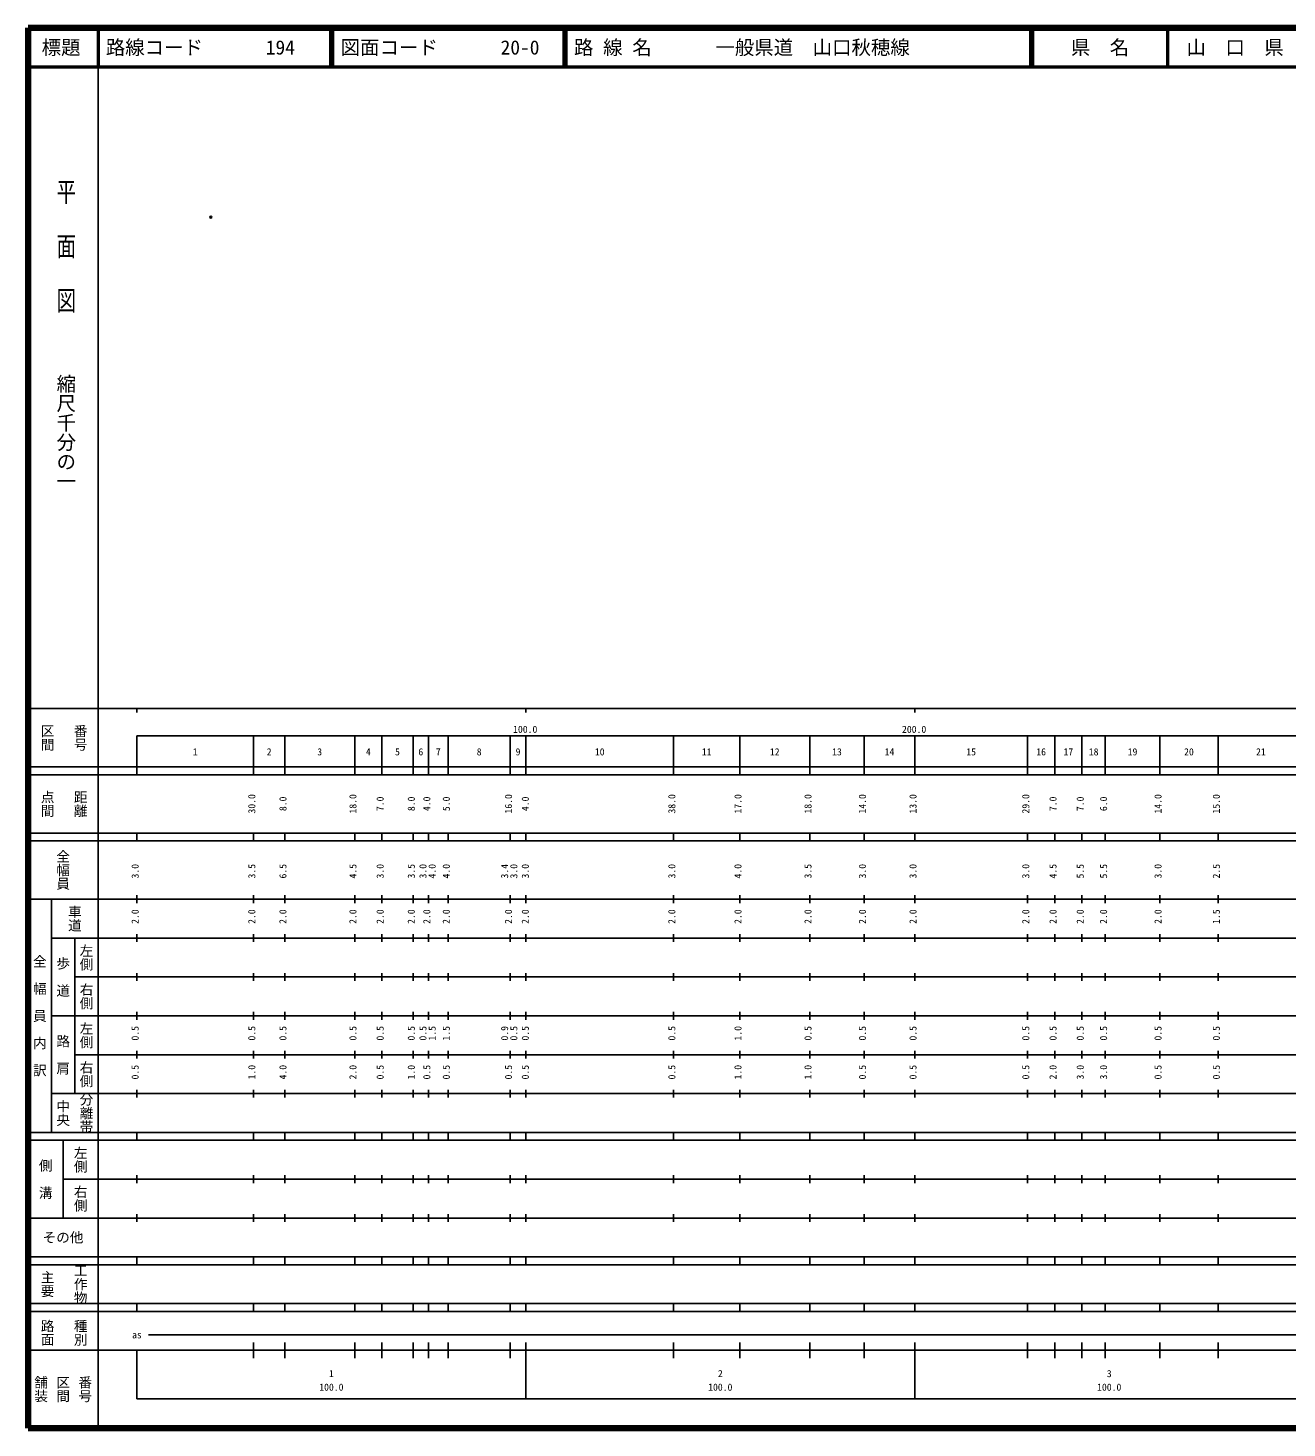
# Model space of a CAD drawing. Units: millimetres on the paper. Extents: x 40 to 680, y 20 to 380.
# Drawn here: x 40 to 363.7, y 20 to 380 of the extents above; entities that cross this region are included whole.
import ezdxf
from ezdxf.enums import TextEntityAlignment as Align

# ---------------------------------------------------------------- set-up
doc = ezdxf.new("R2010")
doc.units = ezdxf.units.MM
doc.header["$PDMODE"] = 32
doc.header["$PDSIZE"] = 0.5
doc.layers.add('M-OTRS', color=6, linetype='Continuous')
doc.layers.add('M-TTL-TXT', color=7, linetype='Continuous')
for name, color, linetype, lineweight in [('M-TTL', 2, 'Continuous', 140), ('M-TTL-BAND', 7, 'Continuous', 25), ('M-TTL-LINE', 7, 'Continuous', 50)]:
    doc.layers.add(name, color=color, linetype=linetype, lineweight=lineweight)
doc.styles.add('@ＭＳ ゴシック', font='')
doc.styles.add('ＭＳ ゴシック', font='')
doc.styles.get('@ＭＳ ゴシック').set_extended_font_data('@MS Gothic')
doc.styles.get('ＭＳ ゴシック').set_extended_font_data('MS Gothic')

msp = doc.modelspace()

# ---------------------------------------------------------------- linework, layer by layer
at = {"layer": 'M-OTRS'}
msp.add_point((87.001, 331.375), dxfattribs=at)
at = {"layer": 'M-TTL'}
for p, q in [((40, 380), (40, 20)), ((680, 380), (40, 380)), ((40, 20), (680, 20))]:
    msp.add_line(p, q, dxfattribs=at)
at = {"layer": 'M-TTL-BAND'}
for p, q in [((58, 370), (58, 20)), ((40, 205), (579, 205)), ((68, 205), (68, 204)), ((168, 205), (168, 204)), ((268, 205), (268, 204)), ((68, 198), (579, 198)), ((68, 198), (68, 188)), ((98, 188), (98, 198)), ((106, 188), (106, 198)), ((124, 188), (124, 198)), ((131, 188), (131, 198)), ((139, 188), (139, 198)), ((143, 188), (143, 198)), ((148, 188), (148, 198)), ((164, 188), (164, 198)), ((168, 188), (168, 198)), ((206, 188), (206, 198)), ((223, 188), (223, 198)), ((241, 188), (241, 198)), ((255, 188), (255, 198)), ((268, 188), (268, 198)), ((297, 188), (297, 198)), ((304, 188), (304, 198)), ((311, 188), (311, 198)), ((317, 188), (317, 198)), ((331, 188), (331, 198)), ((346, 188), (346, 198)), ((40, 190), (579, 190)), ((40, 188), (579, 188)), ((40, 173), (579, 173)), ((68, 171), (68, 173)), ((98, 171), (98, 173)), ((106, 171), (106, 173)), ((124, 171), (124, 173)), ((131, 171), (131, 173)), ((139, 171), (139, 173)), ((143, 171), (143, 173)), ((148, 171), (148, 173)), ((164, 171), (164, 173)), ((168, 171), (168, 173)), ((206, 171), (206, 173)), ((223, 171), (223, 173)), ((241, 171), (241, 173)), ((255, 171), (255, 173)), ((268, 171), (268, 173)), ((297, 171), (297, 173)), ((304, 171), (304, 173)), ((311, 171), (311, 173)), ((317, 171), (317, 173)), ((331, 171), (331, 173)), ((346, 171), (346, 173)), ((40, 171), (579, 171)), ((40, 156), (579, 156)), ((46, 96), (46, 156)), ((68, 155), (68, 157)), ((98, 155), (98, 157)), ((106, 155), (106, 157)), ((124, 155), (124, 157)), ((131, 155), (131, 157)), ((139, 155), (139, 157)), ((143, 155), (143, 157)), ((148, 155), (148, 157)), ((164, 155), (164, 157)), ((168, 155), (168, 157)), ((206, 155), (206, 157)), ((223, 155), (223, 157)), ((241, 155), (241, 157)), ((255, 155), (255, 157)), ((268, 155), (268, 157)), ((297, 155), (297, 157)), ((304, 155), (304, 157)), ((311, 155), (311, 157)), ((317, 155), (317, 157)), ((331, 155), (331, 157)), ((346, 155), (346, 157)), ((46, 146), (579, 146)), ((52, 146), (52, 106)), ((68, 145), (68, 147)), ((98, 145), (98, 147)), ((106, 145), (106, 147)), ((124, 145), (124, 147)), ((131, 145), (131, 147)), ((139, 145), (139, 147)), ((143, 145), (143, 147)), ((148, 145), (148, 147)), ((164, 145), (164, 147)), ((168, 145), (168, 147)), ((206, 145), (206, 147)), ((223, 145), (223, 147)), ((241, 145), (241, 147)), ((255, 145), (255, 147)), ((268, 145), (268, 147)), ((297, 145), (297, 147)), ((304, 145), (304, 147)), ((311, 145), (311, 147)), ((317, 145), (317, 147)), ((331, 145), (331, 147)), ((346, 145), (346, 147)), ((68, 135), (68, 137)), ((98, 135), (98, 137)), ((106, 135), (106, 137)), ((124, 135), (124, 137)), ((131, 135), (131, 137)), ((139, 135), (139, 137)), ((143, 135), (143, 137)), ((148, 135), (148, 137)), ((164, 135), (164, 137)), ((168, 135), (168, 137)), ((206, 135), (206, 137)), ((223, 135), (223, 137)), ((241, 135), (241, 137)), ((255, 135), (255, 137)), ((268, 135), (268, 137)), ((297, 135), (297, 137)), ((304, 135), (304, 137)), ((311, 135), (311, 137)), ((317, 135), (317, 137)), ((331, 135), (331, 137)), ((346, 135), (346, 137)), ((52, 136), (579, 136)), ((46, 126), (579, 126)), ((68, 125), (68, 127)), ((98, 125), (98, 127)), ((106, 125), (106, 127)), ((124, 125), (124, 127)), ((131, 125), (131, 127)), ((139, 125), (139, 127)), ((143, 125), (143, 127)), ((148, 125), (148, 127)), ((164, 125), (164, 127)), ((168, 125), (168, 127)), ((206, 125), (206, 127)), ((223, 125), (223, 127)), ((241, 125), (241, 127)), ((255, 125), (255, 127)), ((268, 125), (268, 127)), ((297, 125), (297, 127)), ((304, 125), (304, 127)), ((311, 125), (311, 127)), ((317, 125), (317, 127)), ((331, 125), (331, 127)), ((346, 125), (346, 127)), ((52, 116), (579, 116)), ((68, 115), (68, 117)), ((98, 115), (98, 117)), ((106, 115), (106, 117)), ((124, 115), (124, 117)), ((131, 115), (131, 117)), ((139, 115), (139, 117)), ((143, 115), (143, 117)), ((148, 115), (148, 117)), ((164, 115), (164, 117)), ((168, 115), (168, 117)), ((206, 115), (206, 117)), ((223, 115), (223, 117)), ((241, 115), (241, 117)), ((255, 115), (255, 117)), ((268, 115), (268, 117)), ((297, 115), (297, 117)), ((304, 115), (304, 117)), ((311, 115), (311, 117)), ((317, 115), (317, 117)), ((331, 115), (331, 117)), ((346, 115), (346, 117)), ((46, 106), (579, 106)), ((68, 105), (68, 107)), ((98, 105), (98, 107)), ((106, 105), (106, 107)), ((124, 105), (124, 107)), ((131, 105), (131, 107)), ((139, 105), (139, 107)), ((143, 105), (143, 107)), ((148, 105), (148, 107)), ((164, 105), (164, 107)), ((168, 105), (168, 107)), ((206, 105), (206, 107)), ((223, 105), (223, 107)), ((241, 105), (241, 107)), ((255, 105), (255, 107)), ((268, 105), (268, 107)), ((297, 105), (297, 107)), ((304, 105), (304, 107)), ((311, 105), (311, 107)), ((317, 105), (317, 107)), ((331, 105), (331, 107)), ((346, 105), (346, 107)), ((40, 96), (579, 96)), ((40, 94), (579, 94)), ((49, 94), (49, 74)), ((68, 94), (68, 96)), ((98, 94), (98, 96)), ((106, 94), (106, 96)), ((124, 94), (124, 96)), ((131, 94), (131, 96)), ((139, 94), (139, 96)), ((143, 94), (143, 96)), ((148, 94), (148, 96)), ((164, 94), (164, 96)), ((168, 94), (168, 96)), ((206, 94), (206, 96)), ((223, 94), (223, 96)), ((241, 94), (241, 96)), ((255, 94), (255, 96)), ((268, 94), (268, 96)), ((297, 94), (297, 96)), ((304, 94), (304, 96)), ((311, 94), (311, 96)), ((317, 94), (317, 96)), ((331, 94), (331, 96)), ((346, 94), (346, 96)), ((49, 84), (579, 84)), ((68, 83), (68, 85)), ((98, 83), (98, 85)), ((106, 83), (106, 85)), ((124, 83), (124, 85)), ((131, 83), (131, 85)), ((139, 83), (139, 85)), ((143, 83), (143, 85)), ((148, 83), (148, 85)), ((164, 83), (164, 85)), ((168, 83), (168, 85)), ((206, 83), (206, 85)), ((223, 83), (223, 85)), ((241, 83), (241, 85)), ((255, 83), (255, 85)), ((268, 83), (268, 85)), ((297, 83), (297, 85)), ((304, 83), (304, 85)), ((311, 83), (311, 85)), ((317, 83), (317, 85)), ((331, 83), (331, 85)), ((346, 83), (346, 85)), ((40, 74), (579, 74)), ((68, 73), (68, 75)), ((98, 73), (98, 75)), ((106, 73), (106, 75)), ((124, 73), (124, 75)), ((131, 73), (131, 75)), ((139, 73), (139, 75)), ((143, 73), (143, 75)), ((148, 73), (148, 75)), ((164, 73), (164, 75)), ((168, 73), (168, 75)), ((206, 73), (206, 75)), ((223, 73), (223, 75)), ((241, 73), (241, 75)), ((255, 73), (255, 75)), ((268, 73), (268, 75)), ((297, 73), (297, 75)), ((304, 73), (304, 75)), ((311, 73), (311, 75)), ((317, 73), (317, 75)), ((331, 73), (331, 75)), ((346, 73), (346, 75)), ((40, 64), (579, 64)), ((40, 62), (579, 62)), ((68, 62), (68, 64)), ((98, 62), (98, 64)), ((106, 62), (106, 64)), ((124, 62), (124, 64)), ((131, 62), (131, 64)), ((139, 62), (139, 64)), ((143, 62), (143, 64)), ((148, 62), (148, 64)), ((164, 62), (164, 64)), ((168, 62), (168, 64)), ((206, 62), (206, 64)), ((223, 62), (223, 64)), ((241, 62), (241, 64)), ((255, 62), (255, 64)), ((268, 62), (268, 64)), ((297, 62), (297, 64)), ((304, 62), (304, 64)), ((311, 62), (311, 64)), ((317, 62), (317, 64)), ((331, 62), (331, 64)), ((346, 62), (346, 64)), ((40, 52), (579, 52)), ((68, 50), (68, 52)), ((98, 50), (98, 52)), ((106, 50), (106, 52)), ((124, 50), (124, 52)), ((131, 50), (131, 52)), ((139, 50), (139, 52)), ((143, 50), (143, 52)), ((148, 50), (148, 52)), ((164, 50), (164, 52)), ((168, 50), (168, 52)), ((206, 50), (206, 52)), ((223, 50), (223, 52)), ((241, 50), (241, 52)), ((255, 50), (255, 52)), ((268, 50), (268, 52)), ((297, 50), (297, 52)), ((304, 50), (304, 52)), ((311, 50), (311, 52)), ((317, 50), (317, 52)), ((331, 50), (331, 52)), ((346, 50), (346, 52)), ((40, 50), (579, 50)), ((71, 44), (565, 44)), ((40, 40), (579, 40)), ((68, 40), (68, 27.5)), ((98, 38), (98, 42)), ((106, 38), (106, 42)), ((124, 38), (124, 42)), ((131, 38), (131, 42)), ((139, 38), (139, 42)), ((143, 38), (143, 42)), ((148, 38), (148, 42)), ((164, 38), (164, 42)), ((168, 27.5), (168, 42)), ((206, 38), (206, 42)), ((223, 38), (223, 42)), ((241, 38), (241, 42)), ((255, 38), (255, 42)), ((268, 27.5), (268, 42)), ((297, 38), (297, 42)), ((304, 38), (304, 42)), ((311, 38), (311, 42)), ((317, 38), (317, 42)), ((331, 38), (331, 42)), ((346, 38), (346, 42)), ((68, 27.5), (579, 27.5))]:
    msp.add_line(p, q, dxfattribs=at)
at = {"layer": 'M-TTL-LINE'}
for p, q in [((58, 380), (58, 370)), ((117.75, 380), (117.75, 370)), ((118.25, 380), (118.25, 370)), ((177.75, 380), (177.75, 370)), ((178.25, 380), (178.25, 370)), ((297.75, 380), (297.75, 370)), ((298.25, 380), (298.25, 370)), ((333, 380), (333, 370)), ((40, 370), (680, 370))]:
    msp.add_line(p, q, dxfattribs=at)

# ---------------------------------------------------------------- texts
at = {"layer": 'M-TTL-BAND', "style": '@ＭＳ ゴシック', "width": 1.4}
msp.add_text('平  面  図', height=3.666, rotation=270, dxfattribs=at).set_placement((49.777, 306.475), align=Align.MIDDLE_RIGHT)
at = {"layer": 'M-TTL-BAND', "style": '@ＭＳ ゴシック'}
msp.add_text('縮尺千分の一', height=3.666, rotation=270, dxfattribs=at).set_placement((49.777, 261.03), align=Align.MIDDLE_RIGHT)
for s, p in [('区間', (45, 197.5)), ('番号', (53.5, 197.5)), ('点間', (45, 180.5)), ('距離', (53.5, 180.5)), ('全幅員', (49, 163.5)), ('車道', (52, 151)), ('左側', (55, 141)), ('全\u3000幅\u3000員\u3000内\u3000訳', (43, 126)), ('歩\u3000道', (49, 136)), ('右側', (55, 131)), ('左側', (55, 121)), ('路\u3000肩', (49, 116)), ('右側', (55, 111)), ('分離帯', (55, 101)), ('中央', (49, 101)), ('左側', (53.5, 89)), ('側\u3000溝', (44.5, 84)), ('右側', (53.5, 79)), ('工作物', (53.5, 57)), ('主要', (45, 57)), ('路面', (45, 44.5)), ('種別', (53.5, 44.5)), ('舗装', (43.333, 30)), ('区間', (49, 30)), ('番号', (54.667, 30))]:
    msp.add_text(s, height=2.566, rotation=270, dxfattribs=at).set_placement(p, align=Align.MIDDLE_CENTER)
at = {"layer": 'M-TTL-BAND', "style": 'ＭＳ ゴシック'}
for s, p in [('100.0', (167.844, 198.195)), ('200.0', (267.844, 198.195)), ('1', (83, 192.405)), ('2', (102, 192.405)), ('3', (115, 192.405)), ('4', (127.5, 192.405)), ('5', (135, 192.405)), ('6', (141, 192.405)), ('7', (145.5, 192.405)), ('8', (156, 192.405)), ('9', (166, 192.405)), ('10', (187, 192.405)), ('11', (214.5, 192.405)), ('12', (232, 192.405)), ('13', (248, 192.405)), ('14', (261.5, 192.405)), ('15', (282.5, 192.405)), ('16', (300.5, 192.405)), ('17', (307.5, 192.405)), ('18', (314, 192.405)), ('19', (324, 192.405)), ('20', (338.5, 192.405)), ('21', (357, 192.405)), ('as', (68, 42.5)), ('1', (118, 32.523)), ('2', (218, 32.523)), ('3', (318, 32.523)), ('100.0', (118, 29.033)), ('100.0', (218, 29.033)), ('100.0', (318, 29.033))]:
    msp.add_text(s, height=1.833, dxfattribs=at).set_placement(p, align=Align.BOTTOM_CENTER)
for s, p in [('30.0', (99, 180.5)), ('8.0', (107, 180.5)), ('18.0', (125, 180.5)), ('7.0', (132, 180.5)), ('8.0', (140, 180.5)), ('4.0', (144, 180.5)), ('5.0', (149, 180.5)), ('16.0', (165, 180.5)), ('4.0', (169.319, 180.5)), ('38.0', (207, 180.5)), ('17.0', (224, 180.5)), ('18.0', (242, 180.5)), ('14.0', (256, 180.5)), ('13.0', (269, 180.5)), ('29.0', (298, 180.5)), ('7.0', (305, 180.5)), ('7.0', (312, 180.5)), ('6.0', (318, 180.5)), ('14.0', (332, 180.5)), ('15.0', (347, 180.5)), ('3.0', (69, 163.174)), ('3.5', (99, 163.174)), ('6.5', (107, 163.174)), ('4.5', (125, 163.174)), ('3.0', (132, 163.174)), ('3.5', (140, 163.174)), ('3.0', (143, 163.174)), ('4.0', (145.37, 163.174)), ('4.0', (149, 163.174)), ('3.4', (164, 163.174)), ('3.0', (166.37, 163.174)), ('3.0', (169.319, 163.174)), ('3.0', (207, 163.174)), ('4.0', (224, 163.174)), ('3.5', (242, 163.174)), ('3.0', (256, 163.174)), ('3.0', (269, 163.174)), ('3.0', (298, 163.174)), ('4.5', (305, 163.174)), ('5.5', (312, 163.174)), ('5.5', (318, 163.174)), ('3.0', (332, 163.174)), ('2.5', (347, 163.174)), ('2.0', (69, 151.5)), ('2.0', (99, 151.5)), ('2.0', (107, 151.5)), ('2.0', (125, 151.5)), ('2.0', (132, 151.5)), ('2.0', (140, 151.5)), ('2.0', (144, 151.5)), ('2.0', (149, 151.5)), ('2.0', (165, 151.5)), ('2.0', (169.319, 151.5)), ('2.0', (207, 151.5)), ('2.0', (224, 151.5)), ('2.0', (242, 151.5)), ('2.0', (256, 151.5)), ('2.0', (269, 151.5)), ('2.0', (298, 151.5)), ('2.0', (305, 151.5)), ('2.0', (312, 151.5)), ('2.0', (318, 151.5)), ('2.0', (332, 151.5)), ('1.5', (347, 151.5)), ('0.5', (69, 121.5)), ('0.5', (99, 121.5)), ('0.5', (107, 121.5)), ('0.5', (125, 121.5)), ('0.5', (132, 121.5)), ('0.5', (140, 121.5)), ('0.5', (143, 121.5)), ('1.5', (145.37, 121.5)), ('1.5', (149, 121.5)), ('0.9', (164, 121.5)), ('0.5', (166.37, 121.5)), ('0.5', (169.319, 121.5)), ('0.5', (207, 121.5)), ('1.0', (224, 121.5)), ('0.5', (242, 121.5)), ('0.5', (256, 121.5)), ('0.5', (269, 121.5)), ('0.5', (298, 121.5)), ('0.5', (305, 121.5)), ('0.5', (312, 121.5)), ('0.5', (318, 121.5)), ('0.5', (332, 121.5)), ('0.5', (347, 121.5)), ('0.5', (69, 111.5)), ('1.0', (99, 111.5)), ('4.0', (107, 111.5)), ('2.0', (125, 111.5)), ('0.5', (132, 111.5)), ('1.0', (140, 111.5)), ('0.5', (144, 111.5)), ('0.5', (149, 111.5)), ('0.5', (165, 111.5)), ('0.5', (169.319, 111.5)), ('0.5', (207, 111.5)), ('1.0', (224, 111.5)), ('1.0', (242, 111.5)), ('0.5', (256, 111.5)), ('0.5', (269, 111.5)), ('0.5', (298, 111.5)), ('2.0', (305, 111.5)), ('3.0', (312, 111.5)), ('3.0', (318, 111.5)), ('0.5', (332, 111.5)), ('0.5', (347, 111.5))]:
    msp.add_text(s, height=1.833, rotation=90, dxfattribs=at).set_placement(p, align=Align.BOTTOM_CENTER)
msp.add_text('その他', height=2.566, dxfattribs=at).set_placement((49, 69), align=Align.MIDDLE_CENTER)
at = {"layer": 'M-TTL-TXT', "style": 'ＭＳ ゴシック'}
for s, p in [('標題', (48.5, 375)), ('県\u3000名', (315.625, 375)), ('山\u3000口\u3000県', (350.375, 375))]:
    msp.add_text(s, height=3.666, dxfattribs=at).set_placement(p, align=Align.MIDDLE_CENTER)
for s, p in [('路線コード', (60, 375)), ('194', (101.142, 375)), ('図面コード', (120.38, 375)), ('20-0', (161.521, 375)), ('路 線 名', (180.38, 375)), ('一般県道\u3000山口秋穂線', (216.734, 375))]:
    msp.add_text(s, height=3.666, dxfattribs=at).set_placement(p, align=Align.MIDDLE_LEFT)

doc.saveas('drawing.dxf')
